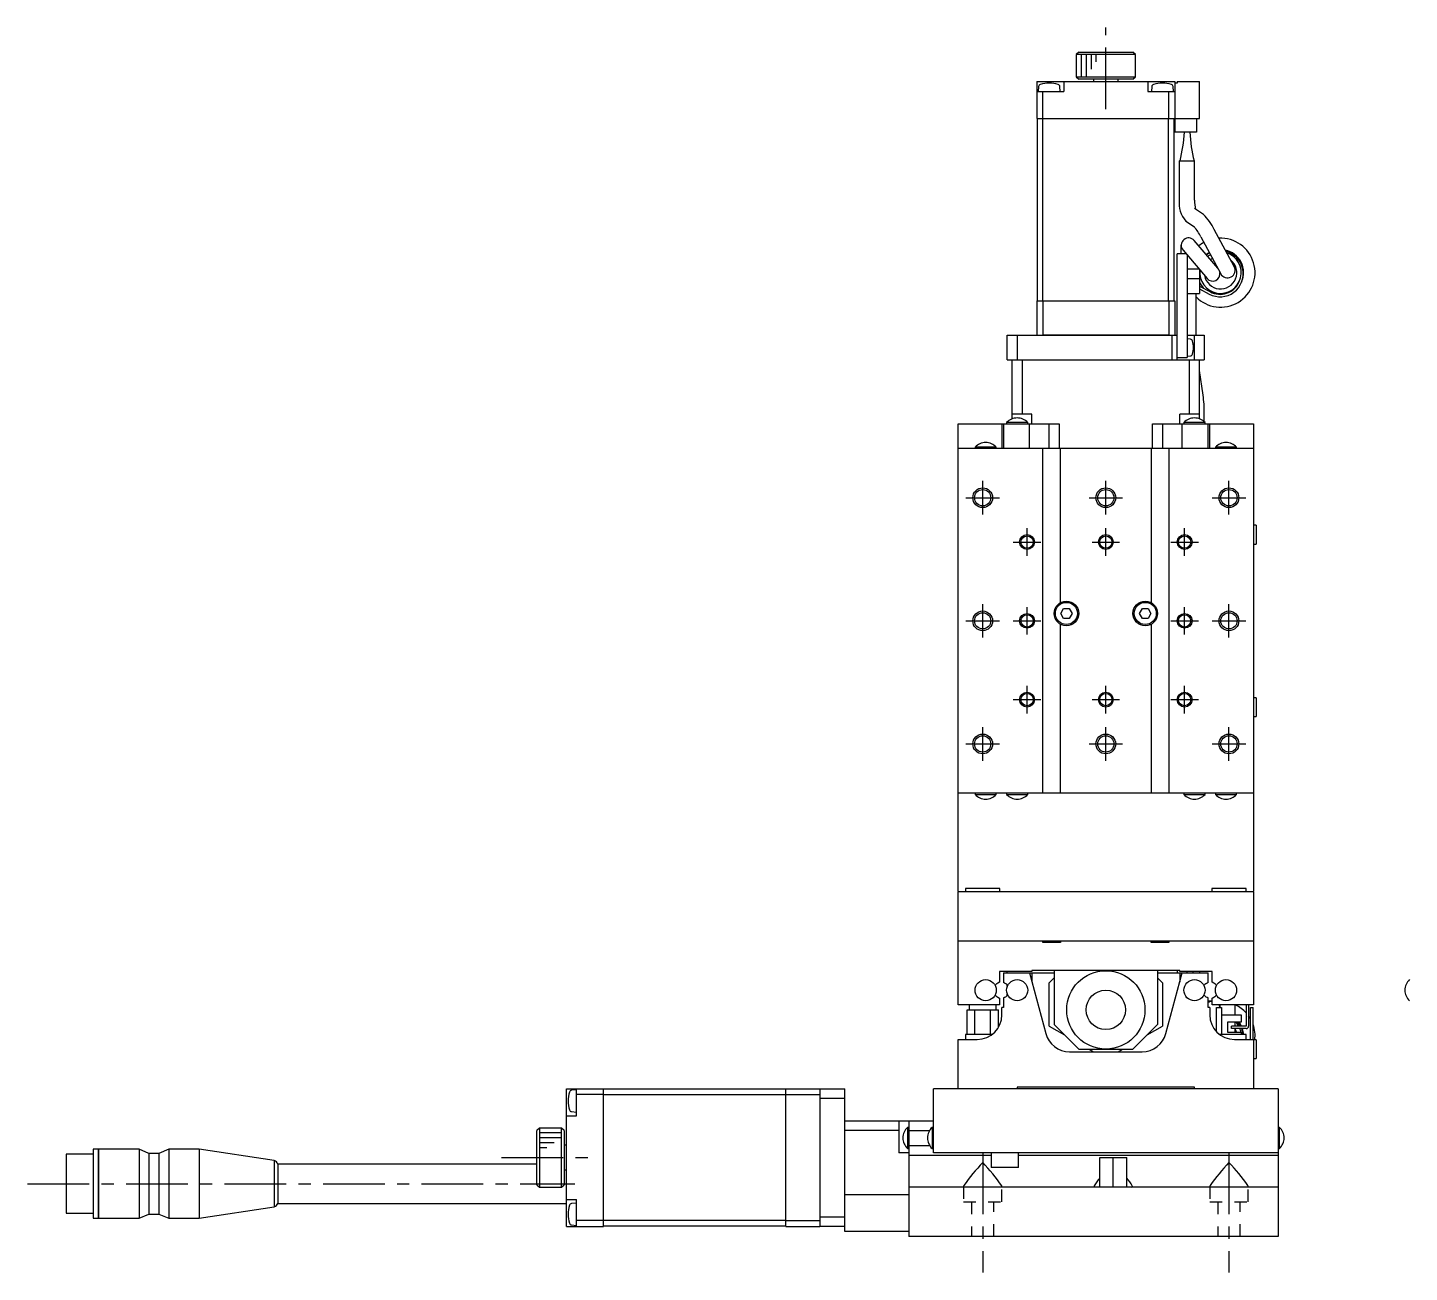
# Model space of a CAD drawing. Extents: x -671 to 414, y 17 to 824.
# Drawn here: x -405.8 to -125.2, y 298.4 to 551.1 of the extents above; entities that cross this region are included whole.
import ezdxf

# ---------------------------------------------------------------- set-up
doc = ezdxf.new("R2010")
doc.units = 0
doc.header["$LTSCALE"] = 10
doc.linetypes.add('CENTER', pattern=[2, 1.25, -0.25, 0.25, -0.25])
doc.linetypes.add('DOT', pattern=[0.5, 0.25, -0.25])
doc.layers.add('1', color=7, linetype='CONTINUOUS')

msp = doc.modelspace()

# ---------------------------------------------------------------- linework, layer by layer
at = {"layer": '1', "color": 4, "linetype": 'CENTER'}
for p, q in [((-186.881364, 534.593587), (-186.881364, 551.117098)), ((-211.881364, 452.256465), (-211.881364, 459.056465)), ((-186.881364, 452.256465), (-186.881364, 459.056465)), ((-161.881364, 452.256465), (-161.881364, 459.056465)), ((-215.281364, 455.656465), (-208.481364, 455.656465)), ((-190.281364, 455.656465), (-183.481364, 455.656465)), ((-165.281364, 455.656465), (-158.481364, 455.656465)), ((-202.881364, 443.856465), (-202.881364, 449.456465)), ((-186.881364, 443.856465), (-186.881364, 449.456465)), ((-170.881364, 443.856465), (-170.881364, 449.456465)), ((-205.681364, 446.656465), (-200.081364, 446.656465)), ((-189.681364, 446.656465), (-184.081364, 446.656465)), ((-173.681364, 446.656465), (-168.081364, 446.656465)), ((-211.881364, 427.256465), (-211.881364, 434.056465)), ((-202.881364, 427.856465), (-202.881364, 433.456465)), ((-170.881364, 427.856465), (-170.881364, 433.456465)), ((-161.881364, 427.256465), (-161.881364, 434.056465)), ((-215.281364, 430.656465), (-208.481364, 430.656465)), ((-205.681364, 430.656465), (-200.081364, 430.656465)), ((-173.681364, 430.656465), (-168.081364, 430.656465)), ((-165.281364, 430.656465), (-158.481364, 430.656465)), ((-202.881364, 411.856465), (-202.881364, 417.456465)), ((-186.881364, 411.856465), (-186.881364, 417.456465)), ((-170.881364, 411.856465), (-170.881364, 417.456465)), ((-205.681364, 414.656465), (-200.081364, 414.656465)), ((-189.681364, 414.656465), (-184.081364, 414.656465)), ((-173.681364, 414.656465), (-168.081364, 414.656465)), ((-211.881364, 402.256465), (-211.881364, 409.056465)), ((-186.881364, 402.256465), (-186.881364, 409.056465)), ((-161.881364, 402.256465), (-161.881364, 409.056465)), ((-215.281364, 405.656465), (-208.481364, 405.656465)), ((-190.281364, 405.656465), (-183.481364, 405.656465)), ((-165.281364, 405.656465), (-158.481364, 405.656465)), ((-211.881364, 322.663681), (-211.881364, 298.355364)), ((-161.881364, 322.663681), (-161.881364, 298.355364)), ((-309.580023, 321.656465), (-291.359502, 321.656465)), ((-405.801519, 316.356465), (-294.677781, 316.356465))]:
    msp.add_line(p, q, dxfattribs=at)
at = {"layer": '1', "color": 7, "linetype": 'CONTINUOUS'}
for p, q in [((-192.381364, 546.156465), (-192.881364, 545.656465)), ((-180.881364, 545.656465), (-192.881364, 545.656465)), ((-192.881364, 545.656465), (-192.881364, 541.156465)), ((-192.381364, 546.156465), (-181.381364, 546.156465)), ((-180.881364, 545.656465), (-181.381364, 546.156465)), ((-180.881364, 541.156465), (-180.881364, 545.656465)), ((-200.881364, 540.156465), (-172.881364, 540.156465)), ((-200.881364, 540.156465), (-200.881364, 532.656465)), ((-200.545163, 539.141744), (-200.631364, 538.156465)), ((-196.131364, 538.156465), (-196.217565, 539.141744)), ((-195.381364, 540.156465), (-195.381364, 538.156465)), ((-192.881364, 541.156465), (-180.881364, 541.156465)), ((-192.881364, 541.156465), (-192.381364, 540.656465)), ((-181.381364, 540.656465), (-192.381364, 540.656465)), ((-189.381364, 540.656465), (-189.381364, 540.156465)), ((-184.381364, 540.156465), (-184.381364, 540.656465)), ((-181.381364, 540.656465), (-180.881364, 541.156465)), ((-178.381364, 540.156465), (-178.381364, 538.156465)), ((-177.545163, 539.141744), (-177.631364, 538.156465)), ((-173.131364, 538.156465), (-173.217565, 539.141744)), ((-172.881364, 540.156465), (-172.881364, 529.856465)), ((-172.381364, 539.856465), (-172.881364, 539.856465)), ((-172.381364, 540.156465), (-172.381364, 539.856465)), ((-172.381364, 540.156465), (-167.881364, 540.156465)), ((-167.881364, 532.656465), (-167.881364, 540.156465)), ((-200.881364, 538.156465), (-195.381364, 538.156465)), ((-199.681364, 532.656465), (-199.681364, 538.156465)), ((-178.381364, 538.156465), (-172.881364, 538.156465)), ((-174.081364, 532.656465), (-174.081364, 538.156465)), ((-200.881364, 532.656465), (-167.881364, 532.656465)), ((-200.781364, 495.656465), (-200.781364, 532.656465)), ((-199.639943, 495.656465), (-199.639943, 532.656465)), ((-174.122785, 495.656465), (-174.122785, 532.656465)), ((-172.981364, 495.656465), (-172.981364, 532.656465)), ((-168.481364, 532.656465), (-168.481364, 529.856465)), ((-168.481364, 529.856465), (-172.881364, 529.856465)), ((-171.956364, 524.056465), (-168.856364, 524.056465)), ((-171.956364, 524.056465), (-171.956364, 516.073764)), ((-168.856364, 516.073764), (-168.856364, 524.056465)), ((-167.080211, 513.165962), (-168.89204, 514.400316)), ((-170.647551, 511.845305), (-170.637434, 511.838364)), ((-170.637434, 511.838364), (-168.876561, 510.638725)), ((-164.170282, 502.283418), (-168.919578, 507.884853)), ((-167.5906, 508.649717), (-163.546782, 501.122888)), ((-160.815946, 502.590041), (-164.859767, 510.116869)), ((-170.539444, 505.156465), (-172.381364, 505.156465)), ((-172.381364, 483.656465), (-172.381364, 505.156465)), ((-171.563688, 505.156465), (-171.563688, 506.914795)), ((-171.207798, 505.944737), (-166.325474, 500.186407)), ((-165.88788, 505.306318), (-166.470607, 504.996477)), ((-170.381364, 504.970021), (-170.381364, 484.156465)), ((-170.381364, 502.156465), (-167.99583, 502.156465)), ((-170.381364, 500.156465), (-167.881364, 500.156465)), ((-167.881364, 502.021461), (-167.881364, 497.106465)), ((-170.381364, 497.106465), (-167.881364, 497.106465)), ((-168.563688, 488.656465), (-168.563688, 497.106465)), ((-167.881364, 498.63285), (-165.653145, 497.448085)), ((-167.881364, 498.066565), (-165.88788, 497.006611)), ((-200.881364, 495.656465), (-200.881364, 488.656465)), ((-200.881364, 495.656465), (-172.881364, 495.656465)), ((-199.681364, 495.656465), (-199.681364, 488.756465)), ((-174.081364, 495.656465), (-174.081364, 488.756465)), ((-172.881364, 495.656465), (-172.881364, 488.656465)), ((-206.881364, 483.656465), (-206.881364, 488.656465)), ((-206.881364, 488.656465), (-172.381364, 488.656465)), ((-204.881364, 488.656465), (-204.881364, 483.656465)), ((-199.781364, 488.656465), (-199.681364, 488.756465)), ((-199.681364, 488.756465), (-174.081364, 488.756465)), ((-174.081364, 488.756465), (-173.981364, 488.656465)), ((-173.381364, 483.656465), (-173.381364, 488.656465)), ((-170.381364, 488.656465), (-166.881364, 488.656465)), ((-168.881364, 483.656465), (-168.881364, 488.656465)), ((-166.881364, 488.656465), (-166.881364, 483.656465)), ((-169.698577, 487.846728), (-170.381364, 487.906465)), ((-206.881364, 483.656465), (-166.881364, 483.656465)), ((-205.881364, 471.684892), (-205.881364, 483.656465)), ((-203.881364, 483.656465), (-203.881364, 472.656465)), ((-172.381364, 484.156465), (-170.381364, 484.156465)), ((-170.381364, 484.406465), (-169.698577, 484.466201)), ((-169.881364, 472.656465), (-169.881364, 483.656465)), ((-167.881364, 471.684892), (-167.881364, 483.656465)), ((-167.140562, 476.502503), (-167.881364, 481.460048)), ((-201.881364, 472.656465), (-205.881364, 472.656465)), ((-201.881364, 470.656465), (-201.881364, 472.656465)), ((-171.881364, 470.656465), (-171.881364, 472.656465)), ((-167.881364, 472.656465), (-171.881364, 472.656465)), ((-166.881364, 471.092533), (-166.881364, 472.78082)), ((-216.881364, 375.756465), (-216.881364, 470.656465)), ((-216.881364, 470.656465), (-196.381364, 470.656465)), ((-207.981364, 470.656465), (-207.981364, 465.656465)), ((-207.681364, 470.656465), (-207.681364, 465.656465)), ((-207.031364, 470.948712), (-207.031364, 470.656465)), ((-202.731364, 470.948712), (-207.031364, 470.948712)), ((-202.731364, 470.656465), (-202.731364, 470.948712)), ((-202.381364, 465.656465), (-202.381364, 470.656465)), ((-198.381364, 465.656465), (-198.381364, 470.656465)), ((-196.381364, 470.656465), (-196.381364, 465.656465)), ((-177.381364, 465.656465), (-177.381364, 470.656465)), ((-177.381364, 470.656465), (-156.881364, 470.656465)), ((-175.381364, 470.656465), (-175.381364, 465.656465)), ((-171.381364, 465.656465), (-171.381364, 470.656465)), ((-171.031364, 470.948712), (-171.031364, 470.656465)), ((-166.731364, 470.948712), (-171.031364, 470.948712)), ((-166.731364, 470.656465), (-166.731364, 470.948712)), ((-166.081364, 465.656465), (-166.081364, 470.656465)), ((-165.781364, 465.656465), (-165.781364, 470.656465)), ((-156.881364, 470.656465), (-156.881364, 375.756465)), ((-213.431364, 465.948712), (-213.431364, 465.656465)), ((-209.131364, 465.948712), (-213.431364, 465.948712)), ((-209.131364, 465.656465), (-209.131364, 465.948712)), ((-164.631364, 465.948712), (-164.631364, 465.656465)), ((-160.331364, 465.948712), (-164.631364, 465.948712)), ((-160.331364, 465.656465), (-160.331364, 465.948712)), ((-156.881364, 465.656465), (-216.881364, 465.656465)), ((-199.681364, 395.656465), (-199.681364, 465.656465)), ((-196.081364, 434.349636), (-196.081364, 465.656465)), ((-177.681364, 465.656465), (-177.681364, 434.349636)), ((-174.081364, 465.656465), (-174.081364, 395.656465)), ((-156.381364, 450.056465), (-156.881364, 450.056465)), ((-156.381364, 450.056465), (-156.381364, 446.256465)), ((-156.881364, 446.256465), (-156.381364, 446.256465)), ((-196.036065, 432.156465), (-195.458714, 433.156465)), ((-195.458714, 431.156465), (-196.036065, 432.156465)), ((-195.458714, 433.156465), (-194.304014, 433.156465)), ((-194.304014, 433.156465), (-193.726664, 432.156465)), ((-193.726664, 432.156465), (-194.304014, 431.156465)), ((-180.036065, 432.156465), (-179.458714, 433.156465)), ((-179.458714, 431.156465), (-180.036065, 432.156465)), ((-179.458714, 433.156465), (-178.304014, 433.156465)), ((-178.304014, 433.156465), (-177.726664, 432.156465)), ((-177.726664, 432.156465), (-178.304014, 431.156465)), ((-196.081364, 395.656465), (-196.081364, 429.963293)), ((-194.304014, 431.156465), (-195.458714, 431.156465)), ((-178.304014, 431.156465), (-179.458714, 431.156465)), ((-177.681364, 429.963293), (-177.681364, 395.656465)), ((-156.381364, 415.056465), (-156.881364, 415.056465)), ((-156.381364, 415.056465), (-156.381364, 411.256465)), ((-156.881364, 411.256465), (-156.381364, 411.256465)), ((-156.881364, 395.656465), (-216.881364, 395.656465)), ((-213.431364, 395.656465), (-213.431364, 395.364217)), ((-209.131364, 395.364217), (-209.131364, 395.656465)), ((-207.031364, 395.656465), (-207.031364, 395.364217)), ((-202.731364, 395.364217), (-202.731364, 395.656465)), ((-171.031364, 395.656465), (-171.031364, 395.364217)), ((-166.731364, 395.364217), (-166.731364, 395.656465)), ((-164.631364, 395.656465), (-164.631364, 395.364217)), ((-160.331364, 395.364217), (-160.331364, 395.656465)), ((-213.431364, 395.364217), (-209.131364, 395.364217)), ((-207.031364, 395.364217), (-202.731364, 395.364217)), ((-171.031364, 395.364217), (-166.731364, 395.364217)), ((-164.631364, 395.364217), (-160.331364, 395.364217)), ((-208.381364, 376.318922), (-215.381364, 376.318922)), ((-215.381364, 376.318922), (-215.381364, 375.656465)), ((-208.381364, 375.656465), (-208.381364, 376.318922)), ((-158.381364, 376.318922), (-165.381364, 376.318922)), ((-165.381364, 376.318922), (-165.381364, 375.656465)), ((-158.381364, 375.656465), (-158.381364, 376.318922)), ((-216.881364, 375.756465), (-216.781364, 375.656465)), ((-156.881364, 375.656465), (-216.881364, 375.656465)), ((-216.881364, 352.656465), (-216.881364, 375.656465)), ((-156.981364, 375.656465), (-156.881364, 375.756465)), ((-156.881364, 375.656465), (-156.881364, 352.656465)), ((-216.881364, 365.656465), (-156.881364, 365.656465)), ((-199.681364, 365.306465), (-199.681364, 365.656465)), ((-196.081364, 365.306465), (-199.681364, 365.306465)), ((-197.131364, 365.656465), (-197.131364, 365.306465)), ((-196.081364, 365.656465), (-196.081364, 365.306465)), ((-177.681364, 365.306465), (-177.681364, 365.656465)), ((-174.081364, 365.306465), (-177.681364, 365.306465)), ((-176.631364, 365.306465), (-176.631364, 365.656465)), ((-174.081364, 365.656465), (-174.081364, 365.306465)), ((-201.881364, 359.456465), (-208.481364, 359.456465)), ((-208.481364, 359.456465), (-208.481364, 357.265005)), ((-207.681364, 359.156465), (-207.681364, 357.192745)), ((-207.681364, 359.156465), (-197.381364, 359.156465)), ((-206.881364, 359.156465), (-206.881364, 359.456465)), ((-202.381364, 359.156465), (-199.087171, 346.862369)), ((-171.881364, 359.656465), (-201.881364, 359.656465)), ((-201.881364, 359.656465), (-201.881364, 359.456465)), ((-201.881364, 359.156465), (-201.881364, 357.290439)), ((-197.381364, 359.656465), (-197.381364, 348.656465)), ((-176.381364, 359.656465), (-176.381364, 348.656465)), ((-176.381364, 359.156465), (-166.081364, 359.156465)), ((-174.675557, 346.862369), (-171.381364, 359.156465)), ((-172.381364, 359.656445), (-172.381364, 359.156465)), ((-171.881364, 359.456465), (-171.881364, 359.656465)), ((-165.281364, 359.456465), (-171.881364, 359.456465)), ((-171.881364, 359.156465), (-171.881364, 357.290439)), ((-170.381364, 359.156465), (-170.381364, 359.456465)), ((-167.881364, 359.456465), (-167.881364, 359.156465)), ((-166.081364, 357.192745), (-166.081364, 359.156465)), ((-165.281364, 357.265005), (-165.281364, 359.456465)), ((-208.481364, 357.265005), (-208.841459, 357.057104)), ((-206.881364, 356.445451), (-206.881364, 356.69577)), ((-197.381364, 358.156465), (-198.381364, 357.156465)), ((-198.381364, 348.352617), (-198.381364, 357.156465)), ((-175.381364, 357.156465), (-176.381364, 358.156465)), ((-175.381364, 357.156465), (-175.381364, 348.352617)), ((-164.921269, 357.057104), (-165.281364, 357.265005)), ((-208.841459, 354.255825), (-208.481364, 354.047924)), ((-208.481364, 354.047924), (-208.481364, 352.656465)), ((-207.681364, 354.120185), (-207.681364, 352.156465)), ((-206.881364, 354.617159), (-206.881364, 354.867478)), ((-166.081364, 352.156465), (-166.081364, 354.120185)), ((-165.281364, 354.047924), (-164.921269, 354.255825)), ((-165.281364, 352.656465), (-165.281364, 354.047924)), ((-208.481364, 352.656465), (-216.881364, 352.656465)), ((-215.056791, 346.656465), (-215.056791, 351.656465)), ((-215.056791, 351.656465), (-208.705938, 351.656465)), ((-214.631364, 352.656465), (-214.631364, 351.656465)), ((-213.469077, 346.656465), (-213.469077, 351.656465)), ((-210.293651, 346.656465), (-210.293651, 351.656465)), ((-209.131364, 351.656465), (-209.131364, 352.656465)), ((-208.705938, 348.065424), (-208.705938, 351.656465)), ((-207.981364, 350.656465), (-207.981364, 352.156465)), ((-207.681364, 352.156465), (-207.981364, 352.156465)), ((-165.281364, 353.406464), (-166.081364, 353.406464)), ((-165.781364, 352.156465), (-166.081364, 352.156465)), ((-165.781364, 352.156465), (-165.781364, 350.656465)), ((-156.881364, 352.656465), (-165.281364, 352.656465)), ((-164.381364, 352.156465), (-163.381364, 352.156465)), ((-164.381364, 347.186594), (-164.381364, 352.156465)), ((-163.725796, 352.656465), (-163.725796, 352.156465)), ((-163.381364, 352.156465), (-163.381364, 346.656465)), ((-160.625796, 350.656465), (-160.625796, 352.656465)), ((-158.381364, 352.656465), (-158.381364, 348.356465)), ((-157.881364, 352.656465), (-157.881364, 348.356465)), ((-157.481364, 352.156465), (-156.981364, 352.156465)), ((-157.481364, 345.656465), (-157.481364, 352.156465)), ((-156.981364, 345.656465), (-156.981364, 352.156465)), ((-198.381364, 348.352617), (-195.296428, 346.571528)), ((-197.381364, 348.656465), (-192.381364, 343.656465)), ((-181.381364, 343.656465), (-176.381364, 348.656465)), ((-178.466301, 346.571528), (-175.381364, 348.352617)), ((-163.381364, 350.656465), (-159.381364, 350.656465)), ((-159.381364, 349.156465), (-162.181364, 349.156465)), ((-162.181364, 349.156465), (-162.181364, 347.156465)), ((-161.381364, 347.856465), (-161.381364, 348.356465)), ((-158.381364, 348.356465), (-161.381364, 348.356465)), ((-160.625796, 348.356465), (-160.625796, 349.156465)), ((-159.381364, 350.656465), (-159.381364, 349.156465)), ((-216.881364, 335.656465), (-216.881364, 345.656465)), ((-216.881364, 345.656465), (-212.981364, 345.656465)), ((-209.981364, 346.656465), (-215.381364, 346.656465)), ((-215.381364, 346.656465), (-215.381364, 345.656465)), ((-158.381364, 346.656465), (-163.781364, 346.656465)), ((-162.181364, 347.156465), (-159.381364, 347.156465)), ((-158.381364, 347.856465), (-161.381364, 347.856465)), ((-160.781364, 345.656465), (-156.881364, 345.656465)), ((-160.625796, 347.156465), (-160.625796, 347.856465)), ((-159.381364, 347.156465), (-159.381364, 346.656465)), ((-158.381364, 345.656465), (-158.381364, 346.656465)), ((-156.881364, 345.656465), (-156.881364, 335.656465)), ((-156.381364, 345.556465), (-156.881364, 345.556465)), ((-156.381364, 345.556465), (-156.381364, 341.756465)), ((-194.257542, 343.156465), (-179.505186, 343.156465)), ((-192.381364, 343.656465), (-181.381364, 343.656465)), ((-190.24739, 343.656465), (-189.381364, 343.156465)), ((-184.381364, 343.156465), (-183.515339, 343.656465)), ((-156.881364, 341.756465), (-156.381364, 341.756465)), ((-296.381364, 307.656465), (-296.381364, 335.656465)), ((-296.381364, 335.656465), (-288.881364, 335.656465)), ((-294.381364, 335.406465), (-295.366644, 335.320264)), ((-294.381364, 330.156465), (-294.381364, 335.656465)), ((-288.881364, 334.456465), (-294.381364, 334.456465)), ((-288.881364, 307.656465), (-288.881364, 335.656465)), ((-251.881364, 335.556465), (-288.881364, 335.556465)), ((-251.881364, 334.415043), (-288.881364, 334.415043)), ((-251.881364, 335.656465), (-244.981364, 335.656465)), ((-251.881364, 307.656465), (-251.881364, 335.656465)), ((-251.881364, 334.456465), (-244.881364, 334.456465)), ((-244.881364, 335.556465), (-244.981364, 335.656465)), ((-244.881364, 335.656465), (-239.881364, 335.656465)), ((-244.881364, 307.656465), (-244.881364, 335.656465)), ((-239.881364, 306.656465), (-239.881364, 335.656465)), ((-221.881364, 322.656465), (-221.881364, 335.656465)), ((-151.881364, 335.656465), (-221.881364, 335.656465)), ((-168.881364, 335.956465), (-204.881364, 335.956465)), ((-204.881364, 335.956465), (-204.881364, 335.656465)), ((-168.881364, 335.656465), (-168.881364, 335.956465)), ((-151.881364, 335.656465), (-151.881364, 305.656465)), ((-239.881364, 333.656465), (-244.881364, 333.656465)), ((-296.381364, 330.156465), (-294.381364, 330.156465)), ((-295.366644, 330.992665), (-294.381364, 330.906465)), ((-239.881364, 329.156465), (-221.881364, 329.156465)), ((-228.881364, 329.156465), (-228.881364, 322.656465)), ((-226.881364, 329.156465), (-226.881364, 305.656465)), ((-301.881364, 327.656465), (-302.381364, 327.156465)), ((-302.381364, 316.156465), (-302.381364, 327.156465)), ((-297.381364, 327.656465), (-301.881364, 327.656465)), ((-301.881364, 327.656465), (-301.881364, 315.656465)), ((-296.881364, 327.156465), (-297.381364, 327.656465)), ((-297.381364, 315.656465), (-297.381364, 327.656465)), ((-296.881364, 327.156465), (-296.881364, 316.156465)), ((-228.881364, 327.156465), (-239.881364, 327.156465)), ((-227.173612, 327.806465), (-227.173612, 323.506465)), ((-226.881364, 327.806465), (-227.173612, 327.806465)), ((-226.881364, 327.192745), (-222.658154, 327.192745)), ((-222.173612, 327.806465), (-222.173612, 323.506465)), ((-221.881364, 327.806465), (-222.173612, 327.806465)), ((-151.589117, 327.806465), (-151.881364, 327.806465)), ((-151.589117, 323.506465), (-151.589117, 327.806465)), ((-392.467152, 323.356464), (-392.467152, 309.356466)), ((-391.46715, 323.356464), (-392.467152, 323.356464)), ((-391.46715, 323.356464), (-391.46715, 309.356466)), ((-391.41715, 323.356464), (-391.46715, 323.306464)), ((-391.41715, 323.356464), (-391.41715, 309.356466)), ((-383.16015, 323.356464), (-391.41715, 323.356464)), ((-383.16015, 323.356464), (-383.16015, 309.356466)), ((-381.16015, 322.506465), (-383.16015, 323.356464)), ((-377.16015, 323.356464), (-379.16015, 322.506465)), ((-377.16015, 323.356464), (-377.16015, 309.356466)), ((-370.967151, 323.356464), (-377.16015, 323.356464)), ((-370.967151, 323.356464), (-370.967151, 309.356466)), ((-355.733168, 321.04079), (-370.967151, 323.356464)), ((-296.381364, 324.156465), (-296.881364, 324.156465)), ((-226.881364, 322.656465), (-228.881364, 322.656465)), ((-227.173612, 323.506465), (-226.881364, 323.506465)), ((-226.881364, 324.120185), (-222.658154, 324.120185)), ((-222.173612, 323.506465), (-221.881364, 323.506465)), ((-151.881364, 322.656465), (-221.881364, 322.656465)), ((-210.131364, 322.656465), (-210.131364, 319.656465)), ((-204.631364, 319.656465), (-204.631364, 322.656465)), ((-151.881364, 323.506465), (-151.589117, 323.506465)), ((-397.967153, 322.356463), (-397.967153, 310.356467)), ((-392.467152, 322.356463), (-397.967153, 322.356463)), ((-381.16015, 322.506465), (-381.16015, 310.206465)), ((-379.16015, 322.506465), (-381.16015, 322.506465)), ((-379.16015, 322.506465), (-379.16015, 310.206465)), ((-355.733168, 321.04079), (-355.733168, 311.672139)), ((-355.009494, 320.356465), (-355.009494, 312.356465)), ((-302.381364, 320.356465), (-355.009494, 320.356465)), ((-226.881364, 322.156465), (-210.131364, 322.156465)), ((-204.631364, 322.156465), (-151.881364, 322.156465)), ((-188.131364, 315.656465), (-188.131364, 321.656465)), ((-188.131364, 321.656465), (-182.631364, 321.656465)), ((-185.381364, 315.656465), (-185.381364, 321.656465)), ((-182.631364, 315.656465), (-182.631364, 321.656465)), ((-296.881364, 319.156465), (-296.381364, 319.156465)), ((-204.631364, 319.656465), (-210.131364, 319.656465)), ((-302.381364, 316.156465), (-301.881364, 315.656465)), ((-301.881364, 315.656465), (-297.381364, 315.656465)), ((-297.381364, 315.656465), (-296.881364, 316.156465)), ((-151.881364, 315.656465), (-226.881364, 315.656465)), ((-215.764679, 315.874464), (-215.781364, 315.778983)), ((-215.781364, 315.778983), (-215.623021, 315.656465)), ((-215.710384, 316.007605), (-215.764679, 315.874464)), ((-208.139707, 315.656465), (-207.981364, 315.778982)), ((-207.981364, 315.778982), (-208.011381, 315.91365)), ((-189.27455, 315.836722), (-189.281364, 315.778983)), ((-189.281364, 315.778983), (-189.123021, 315.656465)), ((-189.232452, 315.960042), (-189.27455, 315.836722)), ((-181.639707, 315.656465), (-181.481364, 315.778982)), ((-181.481364, 315.778982), (-181.511381, 315.91365)), ((-165.768317, 315.861971), (-165.781364, 315.778985)), ((-165.781364, 315.778985), (-165.623021, 315.656465)), ((-165.721381, 315.984559), (-165.768317, 315.861971)), ((-158.139707, 315.656465), (-157.981364, 315.778987)), ((-158.003323, 315.890897), (-158.044782, 315.991877)), ((-157.981364, 315.778987), (-158.003323, 315.890897)), ((-370.967151, 309.356466), (-355.733168, 311.672139)), ((-355.009494, 312.356465), (-296.381364, 312.356465)), ((-296.381364, 313.156465), (-294.381364, 313.156465)), ((-294.381364, 312.406465), (-295.366644, 312.320264)), ((-294.381364, 307.656465), (-294.381364, 313.156465)), ((-239.881364, 314.156465), (-226.881364, 314.156465)), ((-397.967153, 310.356467), (-392.467152, 310.356467)), ((-392.467152, 309.356466), (-391.46715, 309.356466)), ((-391.46715, 309.406466), (-391.41715, 309.356466)), ((-391.41715, 309.356466), (-383.16015, 309.356466)), ((-383.16015, 309.356466), (-381.16015, 310.206465)), ((-381.16015, 310.206465), (-379.16015, 310.206465)), ((-379.16015, 310.206465), (-377.16015, 309.356466)), ((-377.16015, 309.356466), (-370.967151, 309.356466)), ((-288.881364, 308.856465), (-294.381364, 308.856465)), ((-251.881364, 308.897886), (-288.881364, 308.897886)), ((-251.881364, 308.856465), (-244.881364, 308.856465)), ((-244.881364, 309.656465), (-239.881364, 309.656465)), ((-296.381364, 307.656465), (-288.881364, 307.656465)), ((-295.366644, 307.992665), (-294.381364, 307.906465)), ((-251.881364, 307.756465), (-288.881364, 307.756465)), ((-251.881364, 307.656465), (-244.981364, 307.656465)), ((-244.981364, 307.656465), (-244.881364, 307.756465)), ((-239.881364, 307.656465), (-244.881364, 307.656465)), ((-226.881364, 306.656465), (-239.881364, 306.656465)), ((-151.881364, 305.656465), (-226.881364, 305.656465))]:
    msp.add_line(p, q, dxfattribs=at)
at = {"layer": '1', "color": 9, "linetype": 'CONTINUOUS'}
for p, q in [((-191.881364, 545.656465), (-191.881364, 541.156465)), ((-190.881364, 545.656465), (-190.881364, 541.156465)), ((-189.881364, 545.656465), (-189.881364, 542.656465)), ((-188.881364, 545.656465), (-188.881364, 544.156465)), ((-297.381364, 326.656465), (-301.881364, 326.656465)), ((-297.381364, 325.656465), (-301.881364, 325.656465)), ((-298.881364, 324.656465), (-301.881364, 324.656465)), ((-300.381364, 323.656465), (-301.881364, 323.656465))]:
    msp.add_line(p, q, dxfattribs=at)
at = {"layer": '1', "color": 9, "linetype": 'DOT'}
for p, q in [((-215.781364, 315.779341), (-215.781364, 312.656465)), ((-207.981364, 312.656465), (-207.981364, 315.779329)), ((-165.781364, 315.779307), (-165.781364, 312.656465)), ((-157.981364, 312.656465), (-157.981364, 315.779493)), ((-215.781364, 312.656465), (-207.981364, 312.656465)), ((-214.131364, 312.656465), (-214.131364, 305.656465)), ((-209.631364, 305.656465), (-209.631364, 312.656465)), ((-165.781364, 312.656465), (-157.981364, 312.656465)), ((-164.131364, 312.656465), (-164.131364, 305.656465)), ((-159.631364, 305.656465), (-159.631364, 312.656465))]:
    msp.add_line(p, q, dxfattribs=at)
at = {"layer": '1', "color": 9, "linetype": 'CONTINUOUS'}
for centre, radius in [((-211.881364, 455.656465), 2), ((-186.881364, 455.656465), 2), ((-161.881364, 455.656465), 2), ((-202.881364, 446.656465), 1.5), ((-186.881364, 446.656465), 1.5), ((-170.881364, 446.656465), 1.5), ((-211.881364, 430.656465), 2), ((-202.881364, 430.656465), 1.5), ((-170.881364, 430.656465), 1.5), ((-161.881364, 430.656465), 2), ((-202.881364, 414.656465), 1.5), ((-186.881364, 414.656465), 1.5), ((-170.881364, 414.656465), 1.5), ((-211.881364, 405.656465), 2), ((-186.881364, 405.656465), 2), ((-161.881364, 405.656465), 2)]:
    msp.add_circle(centre, radius, dxfattribs=at)
at = {"layer": '1', "color": 7, "linetype": 'CONTINUOUS'}
for centre, radius in [((-211.881364, 455.656465), 1.65), ((-186.881364, 455.656465), 1.65), ((-161.881364, 455.656465), 1.65), ((-202.881364, 446.656465), 1.25), ((-186.881364, 446.656465), 1.25), ((-170.881364, 446.656465), 1.25), ((-211.881364, 430.656465), 1.65), ((-194.881364, 432.156465), 2.5), ((-194.881364, 432.156465), 2.25), ((-178.881364, 432.156465), 2.5), ((-178.881364, 432.156465), 2.25), ((-161.881364, 430.656465), 1.65), ((-202.881364, 430.656465), 1.25), ((-170.881364, 430.656465), 1.25), ((-202.881364, 414.656465), 1.25), ((-186.881364, 414.656465), 1.25), ((-170.881364, 414.656465), 1.25), ((-211.881364, 405.656465), 1.65), ((-186.881364, 405.656465), 1.65), ((-161.881364, 405.656465), 1.65), ((-186.881364, 351.656465), 7.95), ((-211.281364, 355.656465), 2.15), ((-204.881364, 355.656465), 2.15), ((-168.881364, 355.656465), 2.15), ((-162.481364, 355.656465), 2.15), ((-186.881364, 351.656465), 4)]:
    msp.add_circle(centre, radius, dxfattribs=at)
for centre, radius, start, end in [((-200.047066, 539.098166), 0.5, 107.629155, 175), ((-198.381364, 533.856465), 6, 72.370845, 107.629155), ((-196.715662, 539.098166), 0.5, 5, 72.370845), ((-177.047066, 539.098166), 0.5, 107.629155, 175), ((-175.381364, 533.856465), 6, 72.370845, 107.629155), ((-173.715662, 539.098166), 0.5, 5, 72.370845), ((-202.764186, 531.695086), 31.878043, 346.135879, 356.693532), ((-138.203254, 531.66418), 31.671896, 183.27201, 193.898579), ((-166.615157, 515.410215), 5.382266, 172.918316, 221.478868), ((-161.496915, 515.974323), 7.360121, 179.225868, 193.677733), ((-178.19615, 503.187404), 11.929564, 27.250412, 38.762595), ((-174.35659, 505.534032), 10.544764, 25.760345, 46.366204), ((-170.063688, 506.914795), 1.5, 40.29366, 220.29366), ((-163.581364, 501.356465), 6.999999, 224.621653, 92.689587), ((-163.581364, 501.356465), 6.999999, 118.902597, 129.063546), ((-163.581364, 501.356465), 4.2, 173.020659, 72.272804), ((-163.581364, 501.356465), 4.684326, 119.226663, 128.455271), ((-163.581364, 501.356465), 4.2, 119.339634, 128.24319), ((-163.681364, 501.156465), 4.7, 242, 75.292554), ((-163.681364, 501.156465), 4.7, 116.995462, 118), ((-163.581364, 501.356465), 4.684326, 336.091448, 78.104982), ((-163.581364, 501.356465), 3.3, 190.011542, 52.023374), ((-163.581364, 501.356465), 3.3, 119.637649, 127.683626), ((-162.181364, 501.856465), 1.55, 208.247104, 28.247104), ((-163.581364, 501.356465), 4.684326, 203.371078, 222.791455), ((-165.181364, 501.156465), 1.5, 220.29366, 9.934744), ((-163.681364, 501.156465), 4.2, 242, 334.960332), ((-169.742155, 487.348631), 0.5, 15.362549, 85), ((-174.081364, 486.156465), 5, 344.637451, 15.362549), ((-169.742155, 484.964298), 0.5, 275, 344.637451), ((-192.513371, 472.865538), 25.632147, 359.810628, 8.15727), ((-204.881364, 468.856465), 3, 44.220044, 135.779956), ((-168.881364, 468.856465), 3, 44.220044, 135.779956), ((-211.281364, 463.856465), 3, 44.220044, 135.779956), ((-162.481364, 463.856465), 3, 44.220044, 135.779956), ((-211.281364, 397.456465), 3, 224.220044, 315.779956), ((-204.881364, 397.456465), 3, 224.220044, 315.779956), ((-168.881364, 397.456465), 3, 224.220044, 315.779956), ((-162.481364, 397.456465), 3, 224.220044, 315.779956), ((-174.081364, 360.156465), 5, 348.463041, 351.952154), ((-207.966459, 355.54156), 1.75, 120, 142.435105), ((-208.081364, 355.656465), 1.5875, 36.779043, 75.405971), ((-165.681364, 355.656465), 1.5875, 104.594029, 143.220957), ((-165.796269, 355.54156), 1.75, 37.564895, 60), ((-123.157431, 355.656465), 3, 134.220044, 225.779956), ((-207.966459, 355.771369), 1.75, 217.564895, 240), ((-208.081364, 355.656465), 1.5875, 284.594029, 323.220957), ((-165.681364, 355.656465), 1.5875, 216.779043, 255.405971), ((-161.663184, 344.127831), 10.05, 111.101299, 112.594513), ((-165.796269, 355.771369), 1.75, 300, 322.435105), ((-165.218082, 351.856464), 1.55, 92.339871, 123.845555), ((-165.218082, 351.856464), 1.55, 15.684475, 31.072981), ((-163.581364, 346.356465), 6.999999, 42.024618, 64.158086), ((-212.981364, 350.656465), 5, 270, 0), ((-160.781364, 350.656465), 5, 180, 270), ((-163.581364, 346.356465), 4.2, 28.436892, 41.810317), ((-163.681364, 346.156465), 4.7, 27.910068, 39.665013), ((-163.581364, 346.356465), 4.684326, 25.274524, 36.708076), ((-158.381364, 348.356465), 0.5, 270, 0), ((-163.581364, 346.356465), 6.999999, 29.374909, 35.483192), ((-163.581364, 346.356465), 6.999999, 353.437572, 19.462927), ((-194.257542, 348.156465), 5, 195, 270), ((-179.505186, 348.156465), 5, 270, 345), ((-163.581364, 346.356465), 3.3, 14.029667, 27.035694), ((-163.581364, 346.356465), 4.2, 10.980577, 20.924834), ((-163.681364, 346.156465), 4.7, 6.106852, 21.204766), ((-163.581364, 346.356465), 4.684326, 3.671929, 18.676041), ((-290.081364, 333.156465), 6, 162.370845, 197.629155), ((-295.323066, 334.822166), 0.5, 95, 162.370845), ((-295.323066, 331.490763), 0.5, 197.629155, 265), ((-225.081364, 325.656465), 3, 134.220044, 225.779956), ((-220.081364, 325.656465), 3, 134.220044, 225.779956), ((-153.681364, 325.656465), 3, 314.220044, 45.779956), ((-355.967152, 320.068548), 1.000002, 16.733256, 76.468302), ((-181.94166, 292.095405), 41.377772, 136.3499965, 144.69704908), ((-238.531929, 294.960172), 37.020968, 34.47102994, 43.95562614), ((-134.098203, 293.906348), 38.567769, 136.08524612, 145.07858556), ((-189.799614, 293.783882), 38.750024, 34.96732425, 43.90665922), ((-181.079255, 311.232667), 9.424579, 138.44419649, 149.894046), ((-189.162859, 311.644485), 8.761899, 29.15946674, 41.79914843), ((-355.967152, 312.644382), 1.000002, 283.531698, 343.266744), ((-290.081364, 310.156465), 6, 162.370845, 197.629155), ((-295.323066, 311.822166), 0.5, 95, 162.370845), ((-295.323066, 308.490763), 0.5, 197.629155, 265)]:
    msp.add_arc(centre, radius, start, end, dxfattribs=at)

doc.saveas('drawing.dxf')
